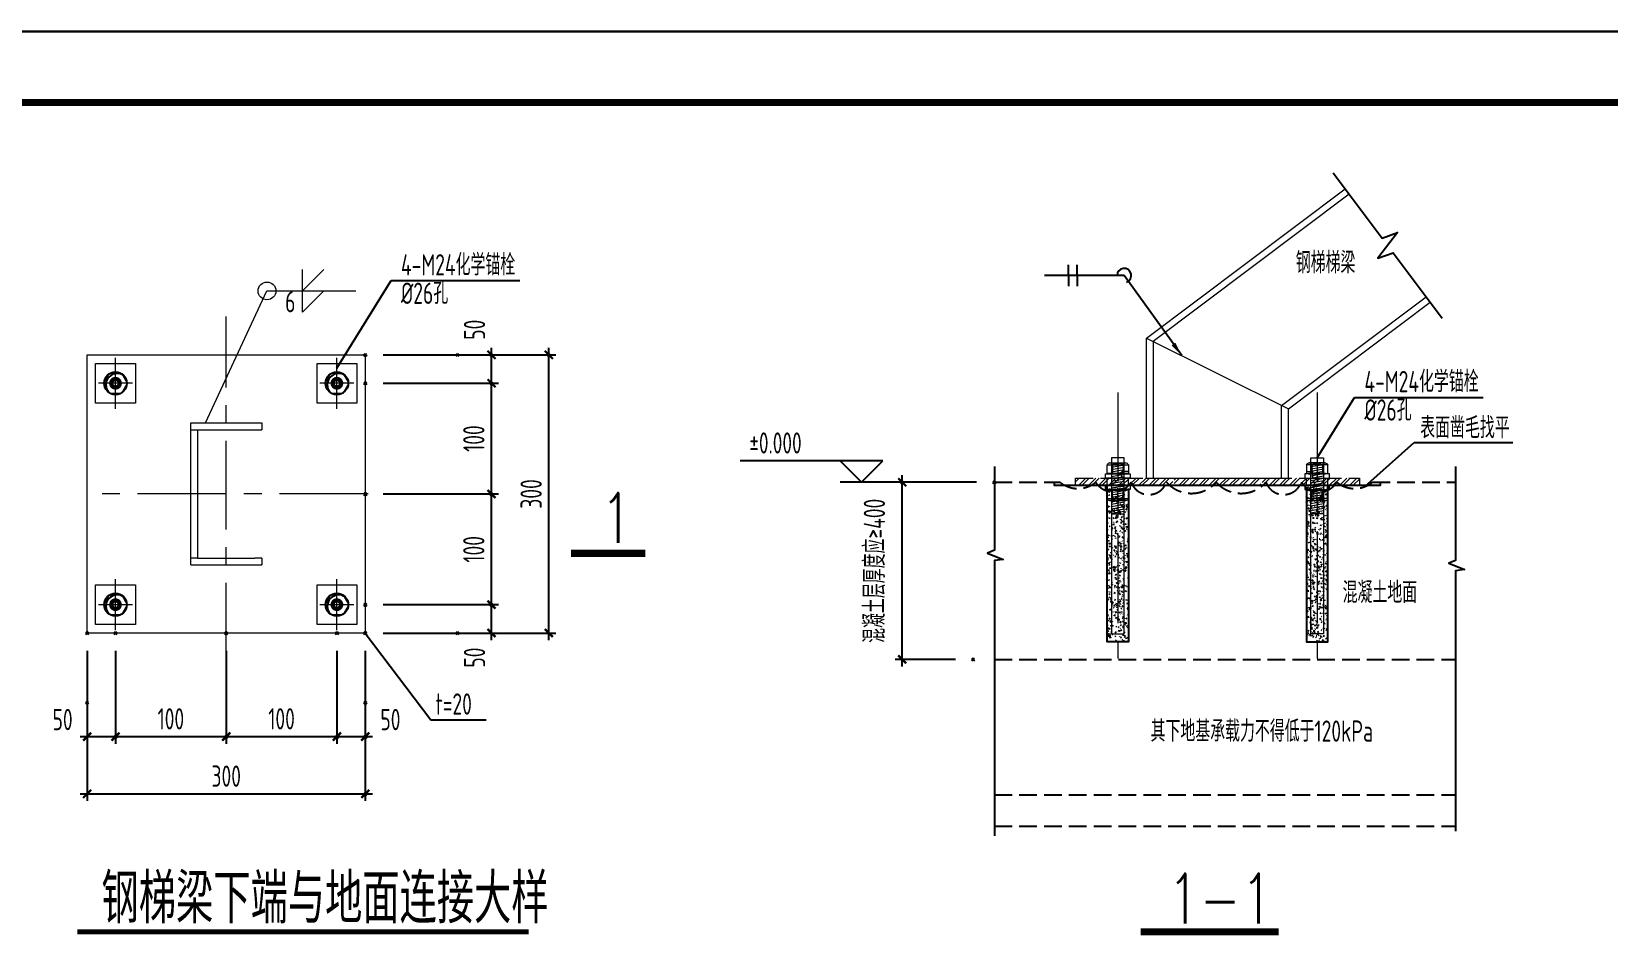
# Model space of a CAD drawing. Extents: x 498328 to 716449, y -893371 to -467753.
# Drawn here: x 562363 to 584586, y -775332 to -762482 of the extents above; entities that cross this region are included whole.
import ezdxf

# ---------------------------------------------------------------- set-up
doc = ezdxf.new("R2010")
doc.units = 0
doc.header["$LTSCALE"] = 1000
doc.header["$PDMODE"] = 35
doc.header["$PDSIZE"] = 20
for name, pattern in [('CENTER', [2, 1.25, -0.25, 0.25, -0.25]), ('CENTER2', [28.575, 19.05, -3.175, 3.175, -3.175]), ('DASH', [0.35, 0.25, -0.1])]:
    doc.linetypes.add(name, pattern=pattern)
doc.layers.get('0').update_dxf_attribs({"linetype": 'CONTINUOUS'})
doc.layers.add('22', color=7, linetype='CONTINUOUS', plot=False)
for name, color, linetype in [('AXIS', 251, 'CENTER'), ('DIM', 3, 'CONTINUOUS'), ('DIM_ELEV', 3, 'CONTINUOUS'), ('PUB_TEXT', 7, 'CONTINUOUS'), ('PUB_TITLE', 4, 'CONTINUOUS'), ('STXT_HF', 7, 'CONTINUOUS'), ('THIN', 7, 'CONTINUOUS'), ('柱', 2, 'CONTINUOUS')]:
    doc.layers.add(name, color=color, linetype=linetype)
doc.layers.add('yichutu', color=7, linetype='CONTINUOUS', true_color=0xffffff, plot=False)
for name, color, linetype, lineweight in [('加强板', 3, 'CONTINUOUS', 9), ('板材', 3, 'CONTINUOUS', 18), ('标注', 7, 'CONTINUOUS', 18), ('螺栓孔', 51, 'CONTINUOUS', 15), ('锚栓', 1, 'CONTINUOUS', 18)]:
    doc.layers.add(name, color=color, linetype=linetype, lineweight=lineweight)
doc.styles.add('HZTXT', font='txt.shx', dxfattribs={"bigfont": 'HZTXT'})
doc.styles.get("Standard").update_dxf_attribs({"font": 'txt', "width": 0.75})
doc.styles.add('TSSD_DIMENSION', font='Tssdeng.shx', dxfattribs={"width": 0.7, "bigfont": 'hztxt.shx'})
doc.styles.add('TSSD_REIN', font='Tssdeng.shx', dxfattribs={"width": 0.7, "bigfont": 'hztxt.shx'})
doc.dimstyles.new('TSSD_10_100', dxfattribs={"dimtxt": 300, "dimasz": 80, "dimexe": 100, "dimexo": 250, "dimgap": 100, "dimtad": 1, "dimdec": 0, "dimlfac": 0.1, "dimzin": 0, "dimdsep": 46, "dimtxsty": 'TSSD_DIMENSION', "dimblk": 'ARCHTICK', "dimcen": 0, "dimdle": 100, "dimclrt": 7, "dimadec": 0, "dimazin": 0, "dimtfac": 1, "dimtdec": 0, "dimtix": 1, "dimtmove": 2, "dimatfit": 3, "dimldrblk": 'ARCHTICK', "dimfxl": 0, "dimtolj": 1, "dimtzin": 0, "dimarcsym": 0})
doc.dimstyles.new('TSSD_LEADER_STYLE_200.0', dxfattribs={"dimtxt": 0.18, "dimasz": 200, "dimexe": 0.18, "dimexo": 0.0625, "dimgap": 0.09, "dimtad": 0, "dimtih": 1, "dimtoh": 1, "dimdec": 4, "dimzin": 0, "dimdsep": 46, "dimtxsty": 'Standard', "dimcen": 0.09, "dimadec": 0, "dimazin": 0, "dimtfac": 1, "dimtdec": 4, "dimtofl": 0, "dimtmove": 0, "dimatfit": 3, "dimfxl": 0, "dimtolj": 1, "dimtzin": 0, "dimarcsym": 0})
pattern_1 = [(10, (-3054738.022, -51999.345), (-5.55674169, 31.5138481), [])]
pattern_2 = [(0, (-2850784.09, 71463.28), (132, 228), [12, -201, 9, -87, 18, -213]), (10, (-2850841.09, 71586.28), (80.676137, 285.344285), [21, -51, 27, -159, 15, -198]), (20, (-2850871.09, 71490.28), (133.4709536, 220.9762534), [24, -165, 21, -123, 15, -96]), (30, (-2850784.09, 71472.28), (-21.969256, 254.051868), [15, -99, 12, -147, 9, -195]), (40, (-2850868.09, 71538.28), (33.8359173, 216.3703554), [12, -132, 9, -84, 24, -153]), (50, (-2850823.09, 71430.28), (-80.247865, 235.733494), [6, -111, 15, -183, 18, -93]), (60, (-2850814.09, 71451.28), (-99.47303, 223.707658), [15, -123, 6, -144, 12, -111]), (70, (-2850847.09, 71415.28), (-109.89227, 215.586848), [9, -57, 18, -96, 12, -132]), (80, (-2850832.09, 71592.28), (-208.565344, 164.71945), [21, -132, 9, -156, 18, -147]), (90, (-2850814.09, 71463.28), (-264, 111), [18, -93, 12, -183, 6, -186]), (100, (-2850862.09, 71556.28), (-247.971459, 145.145291), [21, -117, 18, -96, 21, -219]), (110, (-2850883.09, 71385.28), (-240.440342, 81.691138), [24, -78, 12, -159, 18, -174]), (120, (-2850964.09, 71421.28), (-286.649944, 28.492268), [15, -201, 18, -93, 21, -123]), (130, (-2850898.09, 71355.28), (-279.107767, 71.266081), [9, -66, 12, -129, 24, -168]), (140, (-2850988.09, 71595.28), (-220.5968516, -34.205688), [18, -108, 21, -93, 12, -126]), (150, (-2850739.09, 71337.28), (-204.824972, -120.767259), [12, -84, 24, -186, 21, -171]), (160, (-2850937.09, 71505.28), (-237.901074, -162.428689), [18, -126, 15, -114, 12, -183]), (170, (-2850919.09, 71433.28), (-215.644047, -169.123165), [27, -99, 18, -135, 24, -132])]

# ---------------------------------------------------------------- blocks, each defined once
blk = doc.blocks.new('N-M12')
at = {"color": 2, "linetype": 'CENTER2', "ltscale": 0.0075}
blk.add_line((-11.9, 0), (1.4, 0), dxfattribs=at)
for p, q in [((-8.8, -10.4), (-8.8, 10.4)), ((-8.8, 5.2), (-0.6, 5.2)), ((-8.8, -5.2), (-0.6, -5.2))]:
    blk.add_line(p, q)
for points in [[(-10.8, -8), (-10.8, 8)], [(-8.8, 10.4), (-0.6, 10.4), (-0.6, -10.4), (-8.8, -10.4)]]:
    blk.add_lwpolyline(points)
blk.add_lwpolyline([(-0.6, 8.3), (0, 8.3), (0, -8.3), (-0.6, -8.3)], close=True)
for centre, radius, start, end in [((-8.1, 7.8), 2.69, 104.6759, 255.3241), ((-3, 0), 7.75, 137.8966, 222.1034), ((-8.1, -7.8), 2.69, 104.6759, 255.3241)]:
    blk.add_arc(centre, radius, start, end)
blk = doc.blocks.new('_ARCHTICK')
at = {"color": 0, "const_width": 0.4}
blk.add_lwpolyline([(-0.71, -0.71), (0.71, 0.71)], dxfattribs=at)
blk = doc.blocks.new('*D362')
at = {"layer": '22', "color": 0, "transparency": 16777216}
for p in [(563147, -771937), (567067, -771937), (567067, -773224)]:
    blk.add_point(p, dxfattribs=at)
at = {"layer": 'DIM', "color": 0, "lineweight": -2, "transparency": 16777216}
for p, q in [((563147, -772187), (563147, -773324)), ((567067, -772187), (567067, -773324)), ((563047, -773224), (567167, -773224))]:
    blk.add_line(p, q, dxfattribs=at)
at = {"layer": 'DIM', "color": 0, "lineweight": -2, "transparency": 16777216, "xscale": 80, "yscale": 80, "zscale": 80, "rotation": 180}
blk.add_blockref('_ARCHTICK', (563147, -773224), dxfattribs=at)
at = {"layer": 'DIM', "color": 0, "lineweight": -2, "transparency": 16777216, "xscale": 80, "yscale": 80, "zscale": 80}
blk.add_blockref('_ARCHTICK', (567067, -773224), dxfattribs=at)
at = {"layer": 'DIM', "color": 7, "transparency": 16777216, "insert": (565107, -773124), "char_height": 300, "attachment_point": 8, "style": 'TSSD_DIMENSION'}
blk.add_mtext('\\A1;300', dxfattribs=at)
blk = doc.blocks.new('*D363')
at = {"layer": '22', "color": 0, "transparency": 16777216}
for p in [(563147, -770958), (563547, -770958), (563547, -772417)]:
    blk.add_point(p, dxfattribs=at)
at = {"layer": 'DIM', "color": 0, "lineweight": -2, "transparency": 16777216}
for p, q in [((563147, -771208), (563147, -772517)), ((563547, -771208), (563547, -772517)), ((563047, -772417), (563647, -772417))]:
    blk.add_line(p, q, dxfattribs=at)
at = {"layer": 'DIM', "color": 0, "lineweight": -2, "transparency": 16777216, "xscale": 80, "yscale": 80, "zscale": 80, "rotation": 180}
blk.add_blockref('_ARCHTICK', (563147, -772417), dxfattribs=at)
at = {"layer": 'DIM', "color": 0, "lineweight": -2, "transparency": 16777216, "xscale": 80, "yscale": 80, "zscale": 80}
blk.add_blockref('_ARCHTICK', (563547, -772417), dxfattribs=at)
at = {"layer": 'DIM', "color": 7, "transparency": 16777216, "insert": (562801, -772327), "char_height": 300, "attachment_point": 8, "style": 'TSSD_DIMENSION'}
blk.add_mtext('\\A1;50', dxfattribs=at)
blk = doc.blocks.new('*D364')
at = {"layer": '22', "color": 0, "transparency": 16777216}
for p in [(563547, -770958), (565107, -770958), (565107, -772417)]:
    blk.add_point(p, dxfattribs=at)
at = {"layer": 'DIM', "color": 0, "lineweight": -2, "transparency": 16777216}
for p, q in [((563547, -771208), (563547, -772517)), ((565107, -771208), (565107, -772517)), ((563447, -772417), (565207, -772417))]:
    blk.add_line(p, q, dxfattribs=at)
at = {"layer": 'DIM', "color": 0, "lineweight": -2, "transparency": 16777216, "xscale": 80, "yscale": 80, "zscale": 80, "rotation": 180}
blk.add_blockref('_ARCHTICK', (563547, -772417), dxfattribs=at)
at = {"layer": 'DIM', "color": 0, "lineweight": -2, "transparency": 16777216, "xscale": 80, "yscale": 80, "zscale": 80}
blk.add_blockref('_ARCHTICK', (565107, -772417), dxfattribs=at)
at = {"layer": 'DIM', "color": 7, "transparency": 16777216, "insert": (564327, -772317), "char_height": 300, "attachment_point": 8, "style": 'TSSD_DIMENSION'}
blk.add_mtext('\\A1;100', dxfattribs=at)
blk = doc.blocks.new('*D365')
at = {"layer": '22', "color": 0, "transparency": 16777216}
for p in [(566667, -770958), (567067, -770958), (567067, -772417)]:
    blk.add_point(p, dxfattribs=at)
at = {"layer": 'DIM', "color": 0, "lineweight": -2, "transparency": 16777216}
for p, q in [((566667, -771208), (566667, -772517)), ((567067, -771208), (567067, -772517)), ((566567, -772417), (567167, -772417))]:
    blk.add_line(p, q, dxfattribs=at)
at = {"layer": 'DIM', "color": 0, "lineweight": -2, "transparency": 16777216, "xscale": 80, "yscale": 80, "zscale": 80, "rotation": 180}
blk.add_blockref('_ARCHTICK', (566667, -772417), dxfattribs=at)
at = {"layer": 'DIM', "color": 0, "lineweight": -2, "transparency": 16777216, "xscale": 80, "yscale": 80, "zscale": 80}
blk.add_blockref('_ARCHTICK', (567067, -772417), dxfattribs=at)
at = {"layer": 'DIM', "color": 7, "transparency": 16777216, "insert": (567421, -772327), "char_height": 300, "attachment_point": 8, "style": 'TSSD_DIMENSION'}
blk.add_mtext('\\A1;50', dxfattribs=at)
blk = doc.blocks.new('*D366')
at = {"layer": '22', "color": 0, "transparency": 16777216}
for p in [(565107, -770958), (566667, -770958), (566667, -772417)]:
    blk.add_point(p, dxfattribs=at)
at = {"layer": 'DIM', "color": 0, "lineweight": -2, "transparency": 16777216}
for p, q in [((565107, -771208), (565107, -772517)), ((566667, -771208), (566667, -772517)), ((565007, -772417), (566767, -772417))]:
    blk.add_line(p, q, dxfattribs=at)
at = {"layer": 'DIM', "color": 0, "lineweight": -2, "transparency": 16777216, "xscale": 80, "yscale": 80, "zscale": 80, "rotation": 180}
blk.add_blockref('_ARCHTICK', (565107, -772417), dxfattribs=at)
at = {"layer": 'DIM', "color": 0, "lineweight": -2, "transparency": 16777216, "xscale": 80, "yscale": 80, "zscale": 80}
blk.add_blockref('_ARCHTICK', (566667, -772417), dxfattribs=at)
at = {"layer": 'DIM', "color": 7, "transparency": 16777216, "insert": (565887, -772317), "char_height": 300, "attachment_point": 8, "style": 'TSSD_DIMENSION'}
blk.add_mtext('\\A1;100', dxfattribs=at)
blk = doc.blocks.new('*D367')
at = {"layer": '22', "color": 0, "transparency": 16777216}
for p in [(574633, -768833), (575932, -768833), (575633, -771329)]:
    blk.add_point(p, dxfattribs=at)
at = {"layer": 'DIM', "color": 0, "lineweight": -2, "transparency": 16777216}
for p, q in [((575682, -768833), (574533, -768833)), ((574633, -771429), (574633, -768733)), ((575383, -771329), (574533, -771329))]:
    blk.add_line(p, q, dxfattribs=at)
at = {"layer": 'DIM', "color": 0, "lineweight": -2, "transparency": 16777216, "xscale": 80, "yscale": 80, "zscale": 80}
for p, rotation in [((574633, -768833), 90), ((574633, -771329), 270)]:
    blk.add_blockref('_ARCHTICK', p, dxfattribs=dict(at, rotation=rotation))
at = {"layer": 'DIM', "color": 7, "transparency": 16777216, "insert": (574243, -770081), "char_height": 300, "attachment_point": 5, "rotation": 90, "style": 'TSSD_DIMENSION'}
blk.add_mtext('\\A1;混凝土层厚度应≥400', dxfattribs=at)
blk = doc.blocks.new('*D368')
at = {"layer": '22', "color": 0, "transparency": 16777216}
for p in [(568367, -767038), (569654, -767038), (568367, -770958)]:
    blk.add_point(p, dxfattribs=at)
at = {"layer": 'DIM', "color": 0, "lineweight": -2, "transparency": 16777216}
for p, q in [((568617, -767038), (569754, -767038)), ((569654, -771058), (569654, -766938)), ((568617, -770958), (569754, -770958))]:
    blk.add_line(p, q, dxfattribs=at)
at = {"layer": 'DIM', "color": 0, "lineweight": -2, "transparency": 16777216, "xscale": 80, "yscale": 80, "zscale": 80}
for p, rotation in [((569654, -767038), 90), ((569654, -770958), 270)]:
    blk.add_blockref('_ARCHTICK', p, dxfattribs=dict(at, rotation=rotation))
at = {"layer": 'DIM', "color": 7, "transparency": 16777216, "insert": (569554, -768998), "char_height": 300, "attachment_point": 8, "rotation": 90, "style": 'TSSD_DIMENSION'}
blk.add_mtext('\\A1;300', dxfattribs=at)
blk = doc.blocks.new('*D369')
at = {"layer": '22', "color": 0, "transparency": 16777216}
for p in [(567067, -770558), (568846, -770558), (567067, -770958)]:
    blk.add_point(p, dxfattribs=at)
at = {"layer": 'DIM', "color": 0, "lineweight": -2, "transparency": 16777216}
for p, q in [((568846, -771058), (568846, -770458)), ((567317, -770558), (568946, -770558)), ((567317, -770958), (568946, -770958))]:
    blk.add_line(p, q, dxfattribs=at)
at = {"layer": 'DIM', "color": 0, "lineweight": -2, "transparency": 16777216, "xscale": 80, "yscale": 80, "zscale": 80}
for p, rotation in [((568846, -770558), 90), ((568846, -770958), 270)]:
    blk.add_blockref('_ARCHTICK', p, dxfattribs=dict(at, rotation=rotation))
at = {"layer": 'DIM', "color": 7, "transparency": 16777216, "insert": (568756, -771304), "char_height": 300, "attachment_point": 8, "rotation": 90, "style": 'TSSD_DIMENSION'}
blk.add_mtext('\\A1;50', dxfattribs=at)
blk = doc.blocks.new('*D370')
at = {"layer": '22', "color": 0, "transparency": 16777216}
for p in [(567067, -768998), (568846, -768998), (567067, -770558)]:
    blk.add_point(p, dxfattribs=at)
at = {"layer": 'DIM', "color": 0, "lineweight": -2, "transparency": 16777216}
for p, q in [((568846, -770658), (568846, -768898)), ((567317, -768998), (568946, -768998)), ((567317, -770558), (568946, -770558))]:
    blk.add_line(p, q, dxfattribs=at)
at = {"layer": 'DIM', "color": 0, "lineweight": -2, "transparency": 16777216, "xscale": 80, "yscale": 80, "zscale": 80}
for p, rotation in [((568846, -768998), 90), ((568846, -770558), 270)]:
    blk.add_blockref('_ARCHTICK', p, dxfattribs=dict(at, rotation=rotation))
at = {"layer": 'DIM', "color": 7, "transparency": 16777216, "insert": (568746, -769778), "char_height": 300, "attachment_point": 8, "rotation": 90, "style": 'TSSD_DIMENSION'}
blk.add_mtext('\\A1;100', dxfattribs=at)
blk = doc.blocks.new('*D371')
at = {"layer": '22', "color": 0, "transparency": 16777216}
for p in [(567067, -767038), (568846, -767038), (567067, -767438)]:
    blk.add_point(p, dxfattribs=at)
at = {"layer": 'DIM', "color": 0, "lineweight": -2, "transparency": 16777216}
for p, q in [((567317, -767038), (568946, -767038)), ((568846, -767538), (568846, -766938)), ((567317, -767438), (568946, -767438))]:
    blk.add_line(p, q, dxfattribs=at)
at = {"layer": 'DIM', "color": 0, "lineweight": -2, "transparency": 16777216, "xscale": 80, "yscale": 80, "zscale": 80}
for p, rotation in [((568846, -767038), 90), ((568846, -767438), 270)]:
    blk.add_blockref('_ARCHTICK', p, dxfattribs=dict(at, rotation=rotation))
at = {"layer": 'DIM', "color": 7, "transparency": 16777216, "insert": (568756, -766684), "char_height": 300, "attachment_point": 8, "rotation": 90, "style": 'TSSD_DIMENSION'}
blk.add_mtext('\\A1;50', dxfattribs=at)
blk = doc.blocks.new('*D372')
at = {"layer": '22', "color": 0, "transparency": 16777216}
for p in [(567067, -767438), (568846, -767438), (567067, -768998)]:
    blk.add_point(p, dxfattribs=at)
at = {"layer": 'DIM', "color": 0, "lineweight": -2, "transparency": 16777216}
for p, q in [((568846, -769098), (568846, -767338)), ((567317, -767438), (568946, -767438)), ((567317, -768998), (568946, -768998))]:
    blk.add_line(p, q, dxfattribs=at)
at = {"layer": 'DIM', "color": 0, "lineweight": -2, "transparency": 16777216, "xscale": 80, "yscale": 80, "zscale": 80}
for p, rotation in [((568846, -767438), 90), ((568846, -768998), 270)]:
    blk.add_blockref('_ARCHTICK', p, dxfattribs=dict(at, rotation=rotation))
at = {"layer": 'DIM', "color": 7, "transparency": 16777216, "insert": (568746, -768218), "char_height": 300, "attachment_point": 8, "rotation": 90, "style": 'TSSD_DIMENSION'}
blk.add_mtext('\\A1;100', dxfattribs=at)
blk = doc.blocks.new('_WELD006')
at = {"color": 0, "linetype": 'ByBlock'}
for p, q in [((0, 0), (0, 0.5)), ((0.4, 0), (0.4, 0.5))]:
    blk.add_line(p, q, dxfattribs=at)
blk = doc.blocks.new('yct-841-594-84100-59400-100-1000.0')
at = {"layer": 'yichutu', "color": 7, "true_color": 0xffffff}
blk.add_lwpolyline([(0, 0), (0, 59400), (84100, 59400), (84100, 0)], close=True, dxfattribs=at)

msp = doc.modelspace()

# ---------------------------------------------------------------- hatches: boundary and pattern name
h = msp.add_hatch()
h.set_pattern_fill('离散材料', color=256, scale=50, style=0)
h.set_pattern_definition(pattern_2)
edge = h.paths.add_edge_path()
edge.add_arc((577732.9, -768991.3), 119.4, 42.92939, 120.20841)
edge.add_line((577672.8, -768888.1), (577670.4, -771083.5))
edge.add_line((577670.4, -771083.5), (577820.4, -771083.5))
edge.add_line((577820.4, -771083.5), (577820.4, -768909.9))
edge = h.paths.add_edge_path()
edge.add_line((577520.4, -771083.5), (577670.4, -771083.5))
edge.add_line((577670.4, -771083.5), (577672.8, -768888.1))
edge.add_arc((577504.2, -768527.5), 398.1, 272.33418, 295.07337, ccw=False)
edge.add_line((577520.4, -768925.2), (577520.4, -771083.5))
h = msp.add_hatch()
h.set_pattern_fill('离散材料', color=256, scale=50, style=0)
h.set_pattern_definition(pattern_2)
edge = h.paths.add_edge_path()
edge.add_arc((580417.8, -768991.3), 119.4, 419.79159, 497.07061, ccw=False)
edge.add_line((580477.9, -768888.1), (580480.4, -771083.5))
edge.add_line((580480.4, -771083.5), (580330.4, -771083.5))
edge.add_line((580330.4, -771083.5), (580330.4, -768909.9))
edge = h.paths.add_edge_path()
edge.add_line((580630.4, -771083.5), (580480.4, -771083.5))
edge.add_line((580480.4, -771083.5), (580477.9, -768888.1))
edge.add_arc((580646.6, -768527.5), 398.1, 244.92663, 267.66582)
edge.add_line((580630.4, -768925.2), (580630.4, -771083.5))
at = {"layer": '加强板', "linetype": 'DASH'}
h = msp.add_hatch(dxfattribs=at)
h.set_pattern_fill('金属', color=256, scale=40, style=0)
h.set_pattern_definition([(45, (-2846527.83, 65530.28), (-70.710678, 70.710678), []), (45, (-2846480.69, 65530.28), (-70.710678, 70.710678), [])])
h.paths.add_polyline_path([(578445.4, -768776.2), (578422, -768776.2), (577075.4, -768776.2), (577075.4, -768876.2), (578445.4, -768876.2)])
h.paths.add_polyline_path([(579685.4, -768776.2), (579382, -768776.2), (578465.4, -768776.2), (578465.4, -768876.2), (578768.7, -768876.2), (579685.4, -768876.2)])
h.paths.add_polyline_path([(581075.4, -768776.2), (579705.4, -768776.2), (579705.4, -768876.2), (579728.7, -768876.2), (581075.4, -768876.2)])
at = {"layer": '螺栓孔'}
h = msp.add_hatch(dxfattribs=at)
h.set_pattern_fill('_USER', color=256, scale=32, angle=10, style=0, pattern_type=0)
h.set_pattern_definition(pattern_1)
h.paths.add_polyline_path([(577760.4, -768561), (577580.4, -768561), (577580.4, -769279.7), (577760.4, -769279.7)])
h = msp.add_hatch(dxfattribs=at)
h.set_pattern_fill('_USER', color=256, scale=32, angle=10, style=0, pattern_type=0)
h.set_pattern_definition(pattern_1)
h.paths.add_polyline_path([(580390.4, -768561), (580570.4, -768561), (580570.4, -769279.7), (580390.4, -769279.7)])

# ---------------------------------------------------------------- linework, layer by layer
for p, q in [((566666.6, -767227.3), (567429.6, -765991.9)), ((567429.6, -765991.9), (569242.7, -765991.9)), ((580480.4, -768489.2), (581006.8, -767636.9)), ((581006.8, -767636.9), (582819.9, -767636.9)), ((581153.8, -768894.4), (581849.9, -768272)), ((581849.9, -768272), (583239.8, -768272)), ((567066.6, -770958.2), (567990.8, -772180.9)), ((567990.8, -772180.9), (568770.8, -772180.9))]:
    msp.add_line(p, q)
for points in [[(575931.8, -768610.1), (575931.8, -769791.9), (575836.6, -769831.8), (576054.7, -769919.8), (575931.8, -769936.2), (575931.8, -773816.8)], [(582432.7, -768610.1), (582432.7, -769935.4), (582337.5, -769975.3), (582555.6, -770063.3), (582432.7, -770079.7), (582432.7, -773747.9)], [(576775.4, -768833.3), (576775.4, -768876.2), (581375.4, -768876.2), (581375.4, -768833.3)]]:
    msp.add_lwpolyline(points)
at = {"linetype": 'DASH'}
msp.add_lwpolyline([(575931.8, -768833.3), (576859.1, -768833.3, 0.3532582), (577359.2, -768833.3), (577359.2, -768833.3, 0.5451237), (577859.3, -768833.3), (577859.3, -768833.3, 0.6939632), (578359.3, -768833.3), (578359.3, -768833.3, 0.446764), (579059.1, -768833.3, 0.446764), (579758.9, -768833.3), (579758.9, -768833.3, 0.6939632), (580259, -768833.3), (580259, -768833.3, 0.5451237), (580759, -768833.3), (580759, -768833.3, 0.3532582), (581259.1, -768833.3), (582432.7, -768833.3)], format="xyb", dxfattribs=at)
at = {"color": 253}
for points in [[(577820.4, -768921.3), (577820.4, -771083.5), (577520.4, -771083.5), (577520.4, -768876.3)], [(580330.4, -768921.3), (580330.4, -771083.5), (580630.4, -771083.5), (580630.4, -768876.3)]]:
    msp.add_lwpolyline(points, dxfattribs=at)
for points, const_width in [([(569964.8, -769834.3), (571012.7, -769834.3)], 100), ([(577992.8, -775167.6), (579940.5, -775167.6)], 100), ([(563007.8, -775167.6), (569370.8, -775167.6)], 70)]:
    msp.add_lwpolyline(points, dxfattribs=dict(const_width=const_width))
at = {"linetype": 'DASH'}
for points in [[(575931.8, -771329.3), (582432.7, -771329.3)], [(575931.8, -773237.3), (582432.7, -773237.3)], [(575931.8, -773679.2), (582432.7, -773679.2)]]:
    msp.add_lwpolyline(points, dxfattribs=at)
at = {"color": 253}
for centre in [(563546.6, -767438.2), (566666.6, -767438.2), (563546.6, -770558.2), (566666.6, -770558.2)]:
    msp.add_circle(centre, 160, dxfattribs=at)
for centre in [(563570.7, -767460.6), (566690.7, -767460.6), (563570.7, -770580.6), (566690.7, -770580.6)]:
    msp.add_arc(centre, 160, 52.90588, 221.07898, dxfattribs=at)
at = {"layer": 'AXIS', "lineweight": 20}
for p, q in [((565106.6, -771498.2), (565106.6, -766498.2)), ((577670.4, -767567.5), (577670.4, -771514.3)), ((580480.4, -767567.5), (580480.4, -771514.3)), ((567106.6, -768998.2), (563106.6, -768998.2))]:
    msp.add_line(p, q, dxfattribs=at)
at = {"layer": 'DIM_ELEV'}
for p, q in [((574358.4, -768533.3), (572349.6, -768533.3)), ((574058.4, -768833.3), (573758.4, -768533.3)), ((574058.4, -768833.3), (574358.4, -768533.3)), ((575370, -768833.3), (573758.4, -768833.3))]:
    msp.add_line(p, q, dxfattribs=at)
at = {"layer": 'PUB_TITLE'}
msp.add_lwpolyline([(526627.4, -821882.5), (610727.4, -821882.5), (610727.4, -762482.5), (526627.4, -762482.5)], close=True, dxfattribs=at)
at = {"layer": 'PUB_TITLE', "const_width": 100}
msp.add_lwpolyline([(529127.4, -820882.5), (609727.4, -820882.5), (609727.4, -763482.5), (529127.4, -763482.5)], close=True, dxfattribs=at)
at = {"layer": 'STXT_HF'}
msp.add_line((577760.5, -765919.3), (576638.4, -765919.3), dxfattribs=at)
msp.add_arc((577760.5, -765919.3), 100, 290.98134, 180, dxfattribs=at)
at = {"layer": 'THIN'}
msp.add_lwpolyline([(580705.3, -764473), (581396.5, -765392.1), (581614.4, -765315.8), (581334.9, -765676.2), (581552.8, -765599.9), (582244, -766519)], dxfattribs=at)
at = {"layer": '加强板', "linetype": 'DASH'}
msp.add_lwpolyline([(577075.4, -768776.2), (581075.4, -768776.2), (581075.4, -768876.2), (577075.4, -768876.2), (577075.4, -768776.2)], dxfattribs=at)
at = {"layer": '板材', "lineweight": 18}
for p, q in [((563146.6, -767038.2), (567066.6, -767038.2)), ((563146.6, -770958.2), (563146.6, -767038.2)), ((567066.6, -767038.2), (567066.6, -770958.2)), ((563266.6, -767158.2), (563826.6, -767158.2)), ((563266.6, -767718.2), (563266.6, -767158.2)), ((563826.6, -767158.2), (563826.6, -767718.2)), ((566386.6, -767158.2), (566946.6, -767158.2)), ((566386.6, -767718.2), (566386.6, -767158.2)), ((566946.6, -767158.2), (566946.6, -767718.2)), ((563826.6, -767718.2), (563266.6, -767718.2)), ((566946.6, -767718.2), (566386.6, -767718.2)), ((563266.6, -770278.2), (563826.6, -770278.2)), ((563266.6, -770838.2), (563266.6, -770278.2)), ((563826.6, -770278.2), (563826.6, -770838.2)), ((566386.6, -770278.2), (566946.6, -770278.2)), ((566386.6, -770838.2), (566386.6, -770278.2)), ((566946.6, -770278.2), (566946.6, -770838.2)), ((563826.6, -770838.2), (563266.6, -770838.2)), ((566946.6, -770838.2), (566386.6, -770838.2)), ((567066.6, -770958.2), (563146.6, -770958.2))]:
    msp.add_line(p, q, dxfattribs=at)
at = {"layer": '柱', "lineweight": 18}
for p, q in [((578075.4, -766801.3), (580873.6, -764696.8)), ((580931.3, -764773.5), (578171.4, -766849.2)), ((579979.4, -767751.7), (582018, -766218.5)), ((580075.4, -767799.6), (582075.7, -766295.2)), ((578075.4, -768776.2), (578075.4, -766801.3)), ((578075.4, -766801.3), (580075.4, -767799.6)), ((578171.4, -766849.2), (578171.4, -768776.2)), ((579979.4, -768776.2), (579979.4, -767751.7)), ((564606.6, -767998.2), (565606.6, -767998.2)), ((564606.6, -768094.2), (564606.6, -767998.2)), ((565606.6, -767998.2), (565606.6, -768094.2)), ((580075.4, -768776.2), (580075.4, -767799.6)), ((564606.6, -768094.2), (564702.6, -768094.2)), ((564606.6, -769902.2), (564606.6, -768094.2)), ((564702.6, -768094.2), (564702.6, -769902.2)), ((564702.6, -768094.2), (565510.6, -768094.2)), ((565510.6, -768094.2), (565606.6, -768094.2)), ((577826.4, -768680.2), (577730.4, -768680.2)), ((577730.4, -768776.2), (577730.4, -768680.2)), ((580324.4, -768680.2), (580420.4, -768680.2)), ((580420.4, -768776.2), (580420.4, -768680.2)), ((578075.4, -768776.2), (580075.4, -768776.2)), ((564702.6, -769902.2), (564606.6, -769902.2)), ((564606.6, -769998.2), (564606.6, -769902.2)), ((564606.6, -769998.2), (565606.6, -769998.2)), ((564702.6, -769902.2), (565510.6, -769902.2)), ((565606.6, -769902.2), (565510.6, -769902.2)), ((565606.6, -769902.2), (565606.6, -769998.2))]:
    msp.add_line(p, q, dxfattribs=at)
at = {"layer": '标注', "lineweight": 18}
for p, q in [((566181.5, -766136.8), (566181.5, -765836.8)), ((566181.5, -766136.8), (566481.5, -765836.8)), ((564815.8, -767998.2), (565681.5, -766136.8)), ((565681.5, -766136.8), (566931.5, -766136.8)), ((566181.5, -766436.8), (566181.5, -766136.8)), ((566181.5, -766436.8), (566481.5, -766136.8))]:
    msp.add_line(p, q, dxfattribs=at)
msp.add_circle((565681.5, -766136.8), 125, dxfattribs=at)
at = {"layer": '螺栓孔'}
for p, q in [((563546.6, -767798.2), (563546.6, -767078.2)), ((566666.6, -767798.2), (566666.6, -767078.2)), ((563786.6, -767438.2), (563306.6, -767438.2)), ((566906.6, -767438.2), (566426.6, -767438.2)), ((577520.4, -768876.2), (577520.4, -768776.2)), ((577820.4, -768876.2), (577820.4, -768776.2)), ((580330.4, -768876.2), (580330.4, -768776.2)), ((580630.4, -768876.2), (580630.4, -768776.2)), ((577580.4, -769279.7), (577760.4, -769279.7)), ((580570.4, -769279.7), (580390.4, -769279.7)), ((563546.6, -770918.2), (563546.6, -770198.2)), ((566666.6, -770918.2), (566666.6, -770198.2)), ((563786.6, -770558.2), (563306.6, -770558.2)), ((566906.6, -770558.2), (566426.6, -770558.2))]:
    msp.add_line(p, q, dxfattribs=at)
at = {"layer": '螺栓孔', "const_width": 120}
for points in [[(563516.6, -767438.2, 1), (563576.6, -767438.2, 1)], [(566636.6, -767438.2, 1), (566696.6, -767438.2, 1)], [(563516.6, -770558.2, 1), (563576.6, -770558.2, 1)], [(566636.6, -770558.2, 1), (566696.6, -770558.2, 1)]]:
    msp.add_lwpolyline(points, format="xyb", close=True, dxfattribs=at)
at = {"layer": '螺栓孔'}
for points in [[(577760.4, -770967.6), (577760.4, -768489.2), (577580.4, -768489.2), (577580.4, -770967.6), (577760.4, -770967.6)], [(580390.4, -770967.6), (580390.4, -768489.2), (580570.4, -768489.2), (580570.4, -770967.6), (580390.4, -770967.6)], [(577497, -768716.5), (577843.7, -768716.5), (577843.7, -768776.2), (577497, -768776.2)], [(577497, -768876.2), (577843.7, -768876.2), (577843.7, -768936), (577497, -768936)], [(580653.7, -768716.5), (580307, -768716.5), (580307, -768776.2), (580653.7, -768776.2)], [(580653.7, -768876.2), (580307, -768876.2), (580307, -768936), (580653.7, -768936)]]:
    msp.add_lwpolyline(points, close=True, dxfattribs=at)
at = {"layer": '锚栓', "lineweight": 18}
for p, q in [((563380.3, -767438.2), (563463.4, -767294.2)), ((563463.4, -767294.2), (563629.7, -767294.2)), ((563629.7, -767294.2), (563712.8, -767438.2)), ((566500.3, -767438.2), (566583.4, -767294.2)), ((566583.4, -767294.2), (566749.7, -767294.2)), ((566749.7, -767294.2), (566832.8, -767438.2)), ((563463.4, -767582.2), (563380.3, -767438.2)), ((563712.8, -767438.2), (563629.7, -767582.2)), ((566583.4, -767582.2), (566500.3, -767438.2)), ((566832.8, -767438.2), (566749.7, -767582.2)), ((563629.7, -767582.2), (563463.4, -767582.2)), ((566749.7, -767582.2), (566583.4, -767582.2)), ((563380.3, -770558.2), (563463.4, -770414.2)), ((563463.4, -770414.2), (563629.7, -770414.2)), ((563629.7, -770414.2), (563712.8, -770558.2)), ((566500.3, -770558.2), (566583.4, -770414.2)), ((566583.4, -770414.2), (566749.7, -770414.2)), ((566749.7, -770414.2), (566832.8, -770558.2)), ((563463.4, -770702.2), (563380.3, -770558.2)), ((563712.8, -770558.2), (563629.7, -770702.2)), ((566583.4, -770702.2), (566500.3, -770558.2)), ((566832.8, -770558.2), (566749.7, -770702.2)), ((563629.7, -770702.2), (563463.4, -770702.2)), ((566749.7, -770702.2), (566583.4, -770702.2))]:
    msp.add_line(p, q, dxfattribs=at)

# ---------------------------------------------------------------- block references
at = {"layer": 'STXT_HF', "xscale": 300, "yscale": 300, "zscale": 300}
msp.add_blockref('_WELD006', (576978.4, -765919.3), dxfattribs=at)
at = {"layer": 'STXT_HF', "xscale": -299.9999999999999, "yscale": 300, "zscale": 299.9999999999999, "rotation": 180}
msp.add_blockref('_WELD006', (576978.4, -765919.3), dxfattribs=at)
at = {"layer": 'yichutu'}
msp.add_blockref('yct-841-594-84100-59400-100-1000.0', (526627.4, -821882.5), dxfattribs=at)
at = {"layer": '螺栓孔', "yscale": 14.39999999990687}
for p, xscale, zscale, rotation in [((577670.4, -768716.5), 14.39999999990687, 14.39999999990687, 270), ((580480.4, -768716.5), -14.39999999990687, 14.39999999990687, 90), ((577670.4, -768936), -14.39999999990687, 14.4, 270), ((580480.4, -768936), 14.39999999990687, 14.39999999990687, 90.00000000000001)]:
    msp.add_blockref('N-M12', p, dxfattribs=dict(at, xscale=xscale, zscale=zscale, rotation=rotation))

# ---------------------------------------------------------------- texts
for s, height, style, width, p in [('钢梯梯梁', 300, 'TSSD_REIN', 0.7, (580179.8, -765888.6)), ('4-M24化学锚栓', 300, 'TSSD_REIN', 0.7, (567569.7, -765919.1)), ('%%C26孔', 300, 'TSSD_REIN', 0.7, (567569.7, -766320)), ('6', 300, 'TSSD_REIN', 0.7, (565937.8, -766438.3)), ('4-M24化学锚栓', 300, 'TSSD_REIN', 0.7, (581146.9, -767564.2)), ('%%C26孔', 300, 'TSSD_REIN', 0.7, (581146.9, -767965.1)), ('表面凿毛找平', 300, 'TSSD_REIN', 0.7, (581933.6, -768214.7)), ('1', 700, 'HZTXT', 0.75, (570382.3, -769684.8)), ('混凝土地面', 300, 'TSSD_REIN', 0.7, (580839.8, -770536.3)), ('t=20', 300, 'TSSD_REIN', 0.7, (568056.8, -772108.1)), ('其下地基承载力不得低于120kPa', 300, 'TSSD_REIN', 0.7, (578133.8, -772489.3)), ('钢梯梁下端与地面连接大样', 700, 'HZTXT', 0.75, (563349.8, -775049)), ('1-1', 700, 'HZTXT', 0.75, (578372.1, -775049))]:
    msp.add_text(s, height=height, dxfattribs=dict(style=style, width=width)).set_placement(p)
at = {"layer": 'PUB_TEXT', "style": 'TSSD_REIN', "width": 0.7}
msp.add_text('%%P0.000', height=297.5, dxfattribs=at).set_placement((572478.6, -768428.3))

# ---------------------------------------------------------------- dimensions: what is measured, and where the dimension line sits
at = {"layer": 'DIM'}
for base, p1, p2, angle, text, picture, middle, dimtype in [((568846, -767038.2), (567066.6, -767438.2), (567066.6, -767038.2), 90, '50', '*D371', (568606, -766683.9), 129), ((574633.2, -768833.3), (575633.2, -771329.3), (575931.8, -768833.3), 90, '混凝土层厚度应≥400', '*D367', (574242.8, -770081.3), 128), ((568846, -770558.2), (567066.6, -770958.2), (567066.6, -770558.2), 90, '50', '*D369', (568606, -771303.9), 129), ((563546.6, -772416.6), (563146.6, -770958.2), (563546.6, -770958.2), 0, '50', '*D363', (562800.8, -772176.6), 129), ((567066.6, -772416.6), (566666.6, -770958.2), (567066.6, -770958.2), 0, '50', '*D365', (567420.8, -772176.6), 129)]:
    dim = msp.add_linear_dim(base=base, p1=p1, p2=p2, angle=angle, text=text, dimstyle='TSSD_10_100', dxfattribs=at)
    dim.commit()
    dim.dimension.update_dxf_attribs({"geometry": picture, "text_midpoint": middle, "dimtype": dimtype})
for p1, p2, distance, text, picture, middle in [((568366.7, -770958.2), (568366.7, -767038.2), -1287, '300', '*D368', (569403.7, -768998.2)), ((567066.6, -768998.2), (567066.6, -767438.2), -1779.4, '100', '*D372', (568596, -768218.2)), ((567066.6, -770558.2), (567066.6, -768998.2), -1779.4, '100', '*D370', (568596, -769778.2)), ((563546.6, -770958.2), (565106.6, -770958.2), -1458.4, '100', '*D364', (564326.6, -772166.6)), ((565106.6, -770958.2), (566666.6, -770958.2), -1458.4, '100', '*D366', (565886.6, -772166.6)), ((563146.6, -771937.3), (567066.6, -771937.3), -1287, '300', '*D362', (565106.6, -772974.3))]:
    dim = msp.add_aligned_dim(p1=p1, p2=p2, distance=distance, text=text, dimstyle='TSSD_10_100', dxfattribs=at)
    dim.commit()
    dim.dimension.update_dxf_attribs({"geometry": picture, "text_midpoint": middle})

# ---------------------------------------------------------------- leaders
at = {"layer": 'STXT_HF'}
msp.add_leader([(578572.4, -767049.4), (577760.5, -765919.3)], dimstyle='TSSD_LEADER_STYLE_200.0', dxfattribs=at)

doc.saveas('drawing.dxf')
